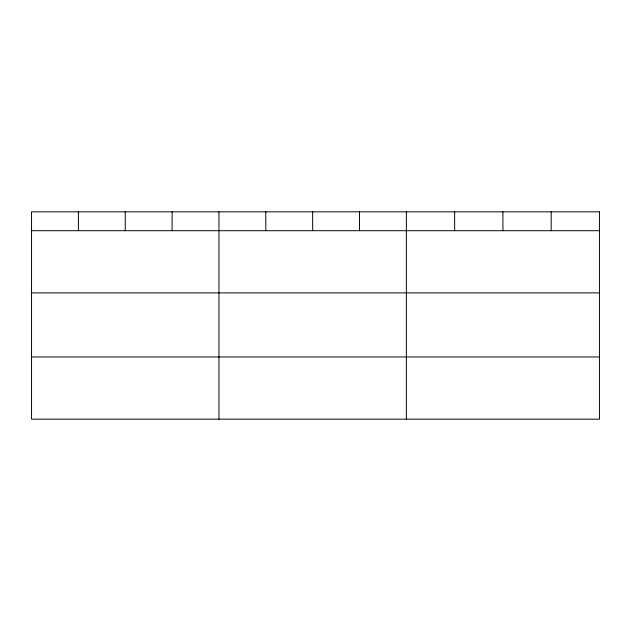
<?xml version="1.0" encoding="UTF-8"?>
<svg xmlns="http://www.w3.org/2000/svg" width="631" height="631" viewBox="0 0 631 631"><rect width="100%" height="100%" fill="white"/><g stroke="black" fill="none" stroke-linecap="round" stroke-linejoin="round"><path stroke-width="0.95" d="M31.55 230.701L599.45 230.701M31.55 292.894L599.45 292.894M31.55 356.972L599.45 356.972M551.178 211.835L551.178 230.701M502.907 211.835L502.907 230.701M454.635 211.835L454.635 230.701M406.364 211.835L406.364 419.165M359.512 211.835L359.512 230.701M312.66 211.835L312.66 230.701M265.809 211.835L265.809 230.701M218.957 211.835L218.957 419.165M172.105 211.835L172.105 230.701M125.254 211.835L125.254 230.701M78.402 211.835L78.402 230.701M599.45 211.835L31.55 211.835L31.55 419.165L599.45 419.165L599.45 211.835"/></g></svg>
